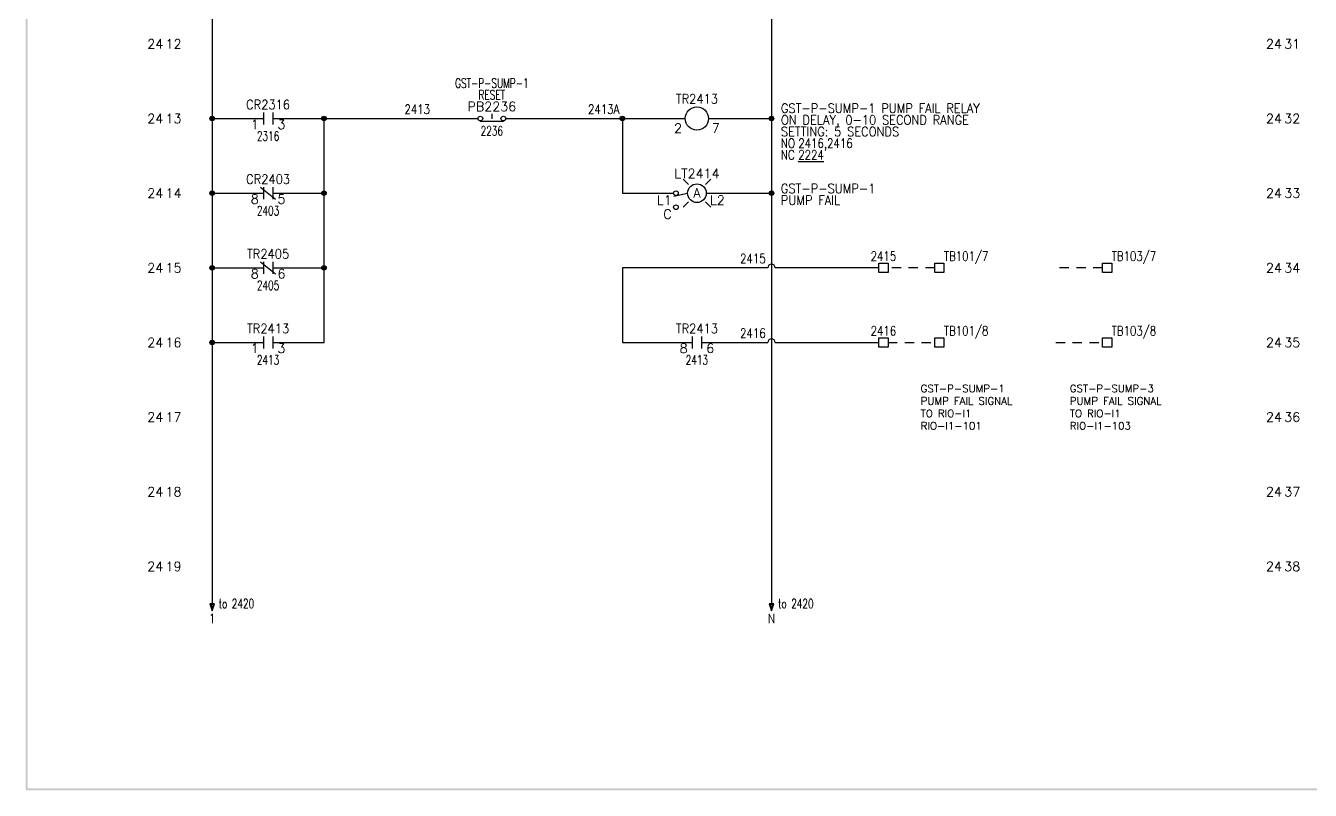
# Model space of a CAD drawing. Header units: inches. Extents: x 0 to 33.9, y 0 to 22.6.
# Drawn here: x 0 to 17.22, y 0 to 10.24 of the extents above; entities that cross this region are included whole.
import ezdxf
from ezdxf.enums import TextEntityAlignment as Align

# ---------------------------------------------------------------- set-up
doc = ezdxf.new("R2010")
doc.units = ezdxf.units.IN
doc.header["$MEASUREMENT"] = 0
doc.linetypes.add('HIDDEN2', pattern=[0.1875, 0.125, -0.0625])
for name, color, linetype in [('DESC', 150, 'Continuous'), ('DESCCHILD', 20, 'Continuous'), ('MISC', 7, 'Continuous'), ('SYMS', 7, 'Continuous'), ('TAGS', 150, 'Continuous'), ('TERMS', 123, 'Continuous'), ('WIRENO', 72, 'Continuous'), ('WIREREF', 52, 'Continuous'), ('WIRES', 7, 'Continuous'), ('XREF', 7, 'Continuous'), ('XREFCHILD', 134, 'Continuous')]:
    doc.layers.add(name, color=color, linetype=linetype)
doc.styles.get("Standard").update_dxf_attribs({"font": 'romans.shx'})
doc.styles.add('WD', font='romans.shx')

# ---------------------------------------------------------------- blocks, each defined once
blk = doc.blocks.new('S&L Title Block V2')
at = {"color": 2}
for points in [[(0, 0), (0.025, 0.025), (0, 22.587), (0.025, 22.562)], [(33.888, 0), (33.888, 0.025), (0, 0), (0.025, 0.025)]]:
    blk.add_trace(points, dxfattribs=at)
for tag, height, p in [('TITLE#1', 0.15, (31.11, 1.739)), ('TITLE#2', 0.1, (31.129, 1.58))]:
    blk.add_attdef(tag, text='', height=height).set_placement(p, align=Align.CENTER)
for tag, p, height in [('DRAWNBY', (28.968, 0.735), 0.1), ('SCALE', (30.644, 0.731), 0.1), ('CHKBY', (28.975, 0.429), 0.1), ('DATE', (30.653, 0.449), 0.1), ('SH#', (32.993, 0.197), 0.125)]:
    blk.add_attdef(tag, p, '', height=height)
blk.add_attdef('JOB#', text='', height=0.125).set_placement((32.83, 0.195), align=Align.RIGHT)
at = {"flags": 9}
blk.add_attdef('WD_TB', (0, 0), '', height=0.1, dxfattribs=at)
blk = doc.blocks.new('WDDOT')
for radius in [0.03, 0.0187, 0.00929]:
    blk.add_circle((0, 0), radius)
blk = doc.blocks.new('HCR21')
at = {"linetype": 'Continuous'}
for p, q in [((-0.062, 0.08), (-0.062, -0.08)), ((0.062, 0.08), (0.062, -0.08))]:
    blk.add_line(p, q, dxfattribs=at)
at = {"style": 'WD'}
for tag, width, p in [('INST', 0.7, (0, 0.451)), ('LOC', 0.7, (0, 0.281)), ('TAG2', 0.9, (0, 0.125)), ('DESC1', 0.7, (0, -0.449)), ('XREF', 0.7, (0, -0.297)), ('DESC2', 0.7, (0, -0.597)), ('DESC3', 0.7, (0, -0.744))]:
    blk.add_attdef(tag, text='', height=0.125, dxfattribs=dict(at, width=width)).set_placement(p, align=Align.CENTER)
for tag, p, height, flags in [('X4TERM01', (-0.062, 0), 0.0125, 1), ('X1TERM02', (0.062, 0), 0.0125, 1), ('FAMILY', (0.097, 0.053), 0.01, 9), ('CONTACT', (0.097, 0.036), 0.01, 1)]:
    blk.add_attdef(tag, p, '', height=height, dxfattribs=dict(at, flags=flags))
for tag, p in [('X2LINK', (0, 0.125)), ('X8LINK', (0, -0.125))]:
    blk.add_attdef(tag, p, '', height=0.01, dxfattribs=at)
at = {"linetype": 'Continuous', "style": 'WD', "flags": 8}
blk.add_attdef('TERM01', text='', height=0.125, dxfattribs=at).set_placement((-0.125, -0.016), align=Align.TOP_RIGHT)
blk.add_attdef('TERM02', text='', height=0.125, dxfattribs=at).set_placement((0.125, -0.016), align=Align.TOP_LEFT)
blk = doc.blocks.new('HLT1AP')
for p, q in [((-0.115, 0.115), (-0.186, 0.186)), ((0.115, 0.115), (0.186, 0.186)), ((-0.125, -0.003), (-0.31, -0.043)), ((-0.115, -0.115), (-0.186, -0.186)), ((0.115, -0.115), (0.186, -0.186))]:
    blk.add_line(p, q)
for centre, radius in [((-0.281, 0), 0.0312), ((0, 0), 0.125), ((-0.281, -0.188), 0.0312)]:
    blk.add_circle(centre, radius)
at = {"style": 'WD', "width": 0.7}
for tag, p in [('INST', (0.006, 0.528)), ('LOC', (0.006, 0.359))]:
    blk.add_attdef(tag, text='', height=0.125, dxfattribs=at).set_placement(p, align=Align.CENTER)
at = {"style": 'WD'}
for tag, p in [('TAG1', (0, 0.202)), ('COLOR', (0, -0.058))]:
    blk.add_attdef(tag, text='', height=0.125, dxfattribs=at).set_placement(p, align=Align.CENTER)
at = {"style": 'WD', "flags": 1}
for tag, p in [('X4TERM01', (-0.312, 0)), ('X1TERM02', (0.125, 0)), ('X4TERM03', (-0.312, -0.188))]:
    blk.add_attdef(tag, p, '', height=0.0125, dxfattribs=at)
at = {"linetype": 'Continuous', "style": 'WD', "flags": 9}
blk.add_attdef('ASSYCODE', text='', height=0.01, dxfattribs=at).set_placement((0.001, 0.1), align=Align.CENTER)
at = {"style": 'WD', "flags": 9}
blk.add_attdef('FAMILY', text='', height=0.01, dxfattribs=at).set_placement((-0.005, 0.161), align=Align.CENTER)
at = {"linetype": 'Continuous', "style": 'WD', "flags": 1}
for tag, p in [('MFG', (0, 0.121)), ('CAT', (0, 0.14))]:
    blk.add_attdef(tag, text='', height=0.01, dxfattribs=at).set_placement(p, align=Align.MIDDLE)
at = {"style": 'WD'}
for tag, p, width in [('DESC1', (1.125, 0), 0.9), ('WDTAGALT', (1.125, -0.312), 0.7)]:
    blk.add_attdef(tag, p, '', height=0.125, dxfattribs=dict(at, width=width))
at = {"linetype": 'Continuous', "style": 'WD', "flags": 8}
for tag, p in [('TERM01', (-0.338, -0.031)), ('TERM03', (-0.338, -0.219))]:
    blk.add_attdef(tag, text='', height=0.125, dxfattribs=at).set_placement(p, align=Align.TOP_RIGHT)
blk.add_attdef('TERM02', text='', height=0.125, dxfattribs=at).set_placement((0.175, -0.031), align=Align.TOP_LEFT)
at = {"style": 'WD', "width": 0.9}
blk.add_attdef('DESC2', text='', height=0.125, dxfattribs=at).set_placement((1.125, -0.031), align=Align.TOP_LEFT)
blk = doc.blocks.new('HT0W01')
for p, q in [((-0.062, 0.062), (0.062, 0.062)), ((-0.062, -0.062), (-0.062, 0.062)), ((0.062, 0.062), (0.062, -0.062)), ((0.062, -0.062), (-0.062, -0.062))]:
    blk.add_line(p, q)
at = {"style": 'WD'}
for tag, p, width in [('INST', (0.062, 0.42), 0.7), ('LOC', (0.062, 0.25), 0.7), ('DESC1', (0.05, -0.385), 0.8)]:
    blk.add_attdef(tag, p, '', height=0.125, dxfattribs=dict(at, width=width))
at = {"linetype": 'Continuous', "style": 'WD', "width": 0.8, "flags": 8}
blk.add_attdef('WIRENO', text='', height=0.125, dxfattribs=at).set_placement((0, 0.094), align=Align.CENTER)
at = {"style": 'WD', "flags": 1}
for tag, p, height in [('X4TERM01', (-0.062, 0), 0.0125), ('X4TERMDESC01', (-0.055, -0.023), 0.025), ('X2TERMDESC01', (-0.006, 0.029), 0.025), ('STRIPSEQ', (0, 0), 0.00125), ('X2TERM01', (0, 0.062), 0.0125), ('X1TERMDESC01', (0.039, 0.007), 0.025), ('X1TERM01', (0.062, 0), 0.0125), ('LINKTERM', (0, -0.002), 0.00125), ('X8TERM01', (0, -0.062), 0.0125), ('X8TERMDESC01', (0, -0.054), 0.025)]:
    blk.add_attdef(tag, p, '', height=height, dxfattribs=at)
at = {"linetype": 'Continuous', "style": 'WD'}
for tag, p, height, width, flags in [('TAGSTRIP', (0.05, -0.229), 0.125, 0.9, 8), ('CAT', (0.213, -0.406), 0.109, 0.8, 1), ('DESC2', (0.05, -0.541), 0.125, 0.8, 8), ('DESC3', (0.05, -0.698), 0.125, 0.8, 8)]:
    blk.add_attdef(tag, p, '', height=height, dxfattribs=dict(at, width=width, flags=flags))
at = {"linetype": 'Continuous', "style": 'WD', "width": 0.8, "flags": 1}
blk.add_attdef('MFG', text='', height=0.109, dxfattribs=at).set_placement((0.088, -0.406), align=Align.RIGHT)
at = {"style": 'WD', "width": 0.7, "flags": 1}
blk.add_attdef('ASSYCODE', (0.062, -0.281), '', height=0.01, dxfattribs=at)
blk = doc.blocks.new('HT1001')
for p, q in [((-0.062, 0.062), (0.062, 0.062)), ((-0.062, -0.062), (-0.062, 0.062)), ((0.062, 0.062), (0.062, -0.062)), ((0.062, -0.062), (-0.062, -0.062))]:
    blk.add_line(p, q)
at = {"style": 'WD'}
for tag, p, width in [('INST', (0.062, 0.42), 0.7), ('LOC', (0.062, 0.25), 0.7), ('DESC1', (0.05, -0.385), 0.8)]:
    blk.add_attdef(tag, p, '', height=0.125, dxfattribs=dict(at, width=width))
at = {"linetype": 'Continuous', "style": 'WD'}
for tag, p, height, width, flags in [('TERM01', (0.062, 0.094), 0.125, 0.8, 8), ('TAGSTRIP', (0.05, -0.229), 0.125, 0.9, 8), ('CAT', (0.213, -0.406), 0.109, 0.8, 1), ('DESC2', (0.05, -0.541), 0.125, 0.8, 8), ('DESC3', (0.05, -0.698), 0.125, 0.8, 8)]:
    blk.add_attdef(tag, p, '', height=height, dxfattribs=dict(at, width=width, flags=flags))
at = {"style": 'WD', "flags": 1}
for tag, p, height in [('X4TERM01', (-0.062, 0), 0.0125), ('X4TERMDESC01', (-0.055, -0.023), 0.025), ('X2TERMDESC01', (-0.006, 0.029), 0.025), ('STRIPSEQ', (0, 0), 0.00125), ('X2TERM01', (0, 0.062), 0.0125), ('X2PIN01', (0.033, 0.084), 0.0125), ('X1TERMDESC01', (0.039, 0.007), 0.025), ('X1TERM01', (0.062, 0), 0.0125), ('X1PIN01', (0.087, 0.016), 0.0125), ('X4PIN01', (-0.114, -0.038), 0.0125), ('LINKTERM', (0, -0.002), 0.00125), ('X8TERM01', (0, -0.062), 0.0125), ('X8TERMDESC01', (0, -0.054), 0.025), ('X8PIN01', (0.026, -0.096), 0.0125)]:
    blk.add_attdef(tag, p, '', height=height, dxfattribs=at)
at = {"linetype": 'Continuous', "style": 'WD', "width": 0.8, "flags": 1}
blk.add_attdef('MFG', text='', height=0.109, dxfattribs=at).set_placement((0.088, -0.406), align=Align.RIGHT)
at = {"style": 'WD', "width": 0.7, "flags": 1}
blk.add_attdef('ASSYCODE', (0.062, -0.281), '', height=0.01, dxfattribs=at)
blk = doc.blocks.new('HCR22')
at = {"linetype": 'Continuous'}
for p, q in [((-0.1, 0.08), (0.1, -0.08)), ((-0.062, 0.08), (-0.062, -0.08)), ((0.062, 0.08), (0.062, -0.08))]:
    blk.add_line(p, q, dxfattribs=at)
at = {"style": 'WD'}
for tag, width, p in [('INST', 0.7, (0, 0.451)), ('LOC', 0.7, (0, 0.281)), ('TAG2', 0.9, (0, 0.125)), ('DESC1', 0.7, (0, -0.449)), ('XREF', 0.7, (0, -0.297)), ('DESC2', 0.7, (0, -0.597)), ('DESC3', 0.7, (0, -0.744))]:
    blk.add_attdef(tag, text='', height=0.125, dxfattribs=dict(at, width=width)).set_placement(p, align=Align.CENTER)
for tag, p, height, flags in [('X4TERM01', (-0.062, 0), 0.0125, 1), ('X1TERM02', (0.062, 0), 0.0125, 1), ('FAMILY', (0.097, 0.036), 0.01, 9), ('CONTACT', (0.097, 0.02), 0.01, 1)]:
    blk.add_attdef(tag, p, '', height=height, dxfattribs=dict(at, flags=flags))
for tag, p in [('X2LINK', (0, 0.125)), ('X8LINK', (0, -0.125))]:
    blk.add_attdef(tag, p, '', height=0.01, dxfattribs=at)
at = {"linetype": 'Continuous', "style": 'WD', "flags": 8}
blk.add_attdef('TERM01', text='', height=0.125, dxfattribs=at).set_placement((-0.125, -0.016), align=Align.TOP_RIGHT)
blk.add_attdef('TERM02', text='', height=0.125, dxfattribs=at).set_placement((0.125, -0.016), align=Align.TOP_LEFT)
blk = doc.blocks.new('HCR1')
blk.add_circle((0, 0), 0.156)
at = {"style": 'WD'}
for tag, width, p in [('INST', 0.7, (0.006, 0.528)), ('LOC', 0.7, (0.006, 0.359)), ('TAG1', 0.9, (0, 0.202))]:
    blk.add_attdef(tag, text='', height=0.125, dxfattribs=dict(at, width=width)).set_placement(p, align=Align.CENTER)
at = {"style": 'WD', "flags": 9}
blk.add_attdef('FAMILY', text='', height=0.01, dxfattribs=at).set_placement((-0.005, 0.17), align=Align.CENTER)
at = {"style": 'WD'}
for tag, p, width in [('DESC1', (1.126, 0.076), 0.9), ('DESC2', (1.126, -0.081), 0.9), ('DESC3', (1.126, -0.237), 0.9), ('XREFNO', (1.359, -0.393), 0.8), ('XREFNC', (1.359, -0.549), 0.8)]:
    blk.add_attdef(tag, p, '', height=0.125, dxfattribs=dict(at, width=width))
at = {"style": 'WD', "flags": 1}
for tag, p in [('X4TERM01', (-0.156, 0)), ('X1TERM02', (0.156, 0))]:
    blk.add_attdef(tag, p, '', height=0.0125, dxfattribs=at)
at = {"linetype": 'Continuous', "style": 'WD', "flags": 9}
blk.add_attdef('ASSYCODE', text='', height=0.01, dxfattribs=at).set_placement((0, 0.125), align=Align.CENTER)
at = {"linetype": 'Continuous', "style": 'WD', "flags": 1}
for tag, p in [('MFG', (0, 0.14)), ('CAT', (0, 0.159))]:
    blk.add_attdef(tag, text='', height=0.01, dxfattribs=at).set_placement(p, align=Align.MIDDLE)
at = {"linetype": 'Continuous', "style": 'WD'}
blk.add_attdef('TERM01', text='', height=0.125, dxfattribs=at).set_placement((-0.2, -0.066), align=Align.TOP_RIGHT)
blk.add_attdef('TERM02', text='', height=0.125, dxfattribs=at).set_placement((0.2, -0.066), align=Align.TOP_LEFT)
at = {"style": 'WD', "width": 0.8, "flags": 8}
for tag, p in [('NO', (1.126, -0.393)), ('NC', (1.126, -0.549))]:
    blk.add_attdef(tag, p, '', height=0.125, dxfattribs=at)
blk = doc.blocks.new('HPB22')
for p, q in [((0, 0.062), (0, -0.005)), ((-0.156, -0.034), (0.156, -0.034))]:
    blk.add_line(p, q)
for centre in [(-0.155, 0), (0.155, 0)]:
    blk.add_circle(centre, 0.0322)
at = {"style": 'WD', "width": 0.7}
for tag, p in [('INST', (0, 0.738)), ('LOC', (0, 0.568)), ('DESC1', (0, 0.412)), ('DESC2', (0, 0.255)), ('XREF', (0, -0.227))]:
    blk.add_attdef(tag, text='', height=0.125, dxfattribs=at).set_placement(p, align=Align.CENTER)
at = {"style": 'WD'}
blk.add_attdef('TAG2', text='', height=0.125, dxfattribs=at).set_placement((0, 0.099), align=Align.CENTER)
for tag, p, height, flags in [('X4TERM01', (-0.188, 0), 0.0125, 1), ('FAMILY', (0.054, 0.058), 0.01, 9), ('CONTACT', (0.054, 0.042), 0.01, 9), ('X1TERM02', (0.188, 0), 0.0125, 1)]:
    blk.add_attdef(tag, p, '', height=height, dxfattribs=dict(at, flags=flags))
for tag, p in [('X2LINK', (0, 0.125)), ('X8LINK', (0, -0.094))]:
    blk.add_attdef(tag, p, '', height=0.01, dxfattribs=at)
at = {"linetype": 'Continuous', "style": 'WD', "flags": 8}
blk.add_attdef('TERM01', text='', height=0.125, dxfattribs=at).set_placement((-0.25, -0.031), align=Align.TOP_RIGHT)
blk.add_attdef('TERM02', text='', height=0.125, dxfattribs=at).set_placement((0.25, -0.031), align=Align.TOP_LEFT)
blk = doc.blocks.new('HA1S4')
for points in [[(0, 0), (-0.031, 0), (0, -0.094), (0.031, 0), (0, 0)], [(0.016, -0.011), (-0.016, -0.011), (0, -0.058), (0.016, -0.011)]]:
    blk.add_lwpolyline(points)
at = {"style": 'WD', "width": 0.7}
for tag, p in [('DESC1', (0.088, 0.113)), ('XREF', (0.088, -0.062))]:
    blk.add_attdef(tag, p, '', height=0.125, dxfattribs=at)
at = {"style": 'WD', "flags": 1}
for tag, p in [('X2TERM01', (0, 0)), ('SIGCODE', (0.035, -0.083))]:
    blk.add_attdef(tag, p, '', height=0.01, dxfattribs=at)
at = {"style": 'WD', "width": 0.8, "flags": 8}
blk.add_attdef('WIRENO', text='', height=0.125, dxfattribs=at).set_placement((0, -0.259), align=Align.CENTER)
blk = doc.blocks.new('WD_WNH')
at = {"linetype": 'Continuous', "style": 'WD', "width": 0.8}
blk.add_attdef('WIRENO', text='', height=0.125, dxfattribs=at).set_placement((0, 0.062), align=Align.CENTER)
at = {"style": 'WD', "flags": 1}
for tag, p in [('W01USER', (0, 0.078)), ('W02USER', (0, 0.07)), ('W03USER', (0, 0.062)), ('W04USER', (0, 0.055)), ('W05USER', (0, 0.047)), ('W06USER', (0, 0.039)), ('W07USER', (0, 0.031)), ('W08USER', (0, 0.023)), ('W09USER', (0, 0.016)), ('W10USER', (0, 0.008))]:
    blk.add_attdef(tag, text='', height=0.005, dxfattribs=at).set_placement(p, align=Align.CENTER)

msp = doc.modelspace()

# ---------------------------------------------------------------- linework, layer by layer
at = {"layer": 'WIRES'}
for p, q in [((2.5, 21.5), (2.5, 2.5)), ((10, 21.5), (10, 2.5)), ((2.5, 9), (3.187, 9)), ((3.312, 9), (6.062, 9)), ((4, 8), (4, 9)), ((6.438, 9), (8.844, 9)), ((8, 9), (8, 8)), ((9.156, 9), (10, 9)), ((2.5, 8), (3.187, 8)), ((3.312, 8), (4, 8)), ((4, 7), (4, 8)), ((8, 8), (8.687, 8)), ((9.125, 8), (10, 8)), ((2.5, 7), (3.187, 7)), ((3.312, 7), (4, 7)), ((4, 6), (4, 7)), ((9.95, 7), (8, 7)), ((8, 7), (8, 6)), ((11.438, 7), (10.05, 7)), ((2.5, 6), (3.187, 6)), ((3.312, 6), (4, 6)), ((4, 6), (4, 6)), ((8, 6), (8.937, 6)), ((9.062, 6), (9.95, 6)), ((10.05, 6), (11.438, 6))]:
    msp.add_line(p, q, dxfattribs=at)
at = {"layer": 'WIRES', "linetype": 'HIDDEN2'}
for p, q in [((12.188, 7), (11.562, 7)), ((14.438, 7), (13.812, 7)), ((11.562, 6), (12.188, 6)), ((13.812, 6), (14.438, 6))]:
    msp.add_line(p, q, dxfattribs=at)
at = {"layer": 'WIRES'}
for centre in [(10, 7), (10, 6)]:
    msp.add_arc(centre, 0.05, 0, 180, dxfattribs=at)

# ---------------------------------------------------------------- block references
msp.add_blockref('S&L Title Block V2', (0, 0))
at = {"layer": 'SYMS'}
ref = msp.add_blockref('HPB22', (6.25, 9), dxfattribs=at)
ref.add_attrib('XREF', '2236', dxfattribs={"layer": 'XREFCHILD', "height": 0.125, "style": 'WD', "width": 0.7}).set_placement((6.25, 8.773), align=Align.CENTER)
ref.add_attrib('DESC2', 'RESET', dxfattribs={"layer": 'DESCCHILD', "height": 0.125, "style": 'WD', "width": 0.7}).set_placement((6.25, 9.255), align=Align.CENTER)
ref.add_attrib('DESC1', 'GST-P-SUMP-1', dxfattribs={"layer": 'DESCCHILD', "height": 0.125, "style": 'WD', "width": 0.7}).set_placement((6.25, 9.412), align=Align.CENTER)
ref.add_attrib('TAG2', 'PB2236', dxfattribs={"layer": 'TAGS', "height": 0.125, "style": 'WD'}).set_placement((6.25, 9.099), align=Align.CENTER)
ref = msp.add_blockref('HCR1', (9, 9), dxfattribs=at)
ref.add_attrib('DESC3', 'SETTING: 5 SECONDS', (10.126, 8.763), dxfattribs={"layer": 'DESC', "height": 0.125, "style": 'WD', "width": 0.9})
ref.add_attrib('NC', 'NC', (10.126, 8.451), dxfattribs={"layer": 'MISC', "height": 0.125, "style": 'WD', "width": 0.8, "flags": 8})
ref.add_attrib('NO', 'NO', (10.126, 8.607), dxfattribs={"layer": 'MISC', "height": 0.125, "style": 'WD', "width": 0.8, "flags": 8})
ref.add_attrib('TERM02', '7', dxfattribs={"layer": 'TERMS', "linetype": 'Continuous', "height": 0.125, "style": 'WD'}).set_placement((9.2, 8.934), align=Align.TOP_LEFT)
ref.add_attrib('TERM01', '2', dxfattribs={"layer": 'TERMS', "linetype": 'Continuous', "height": 0.125, "style": 'WD'}).set_placement((8.8, 8.934), align=Align.TOP_RIGHT)
ref.add_attrib('XREFNC', '%%u2224%%u', (10.359, 8.451), dxfattribs={"layer": 'XREF', "height": 0.125, "style": 'WD', "width": 0.8})
ref.add_attrib('XREFNO', '2416,2416', (10.359, 8.607), dxfattribs={"layer": 'XREF', "height": 0.125, "style": 'WD', "width": 0.8})
ref.add_attrib('DESC2', 'ON DELAY, 0-10 SECOND RANGE', (10.126, 8.919), dxfattribs={"layer": 'DESC', "height": 0.125, "style": 'WD', "width": 0.9})
ref.add_attrib('DESC1', 'GST-P-SUMP-1 PUMP FAIL RELAY', (10.126, 9.076), dxfattribs={"layer": 'DESC', "height": 0.125, "style": 'WD', "width": 0.9})
ref.add_attrib('TAG1', 'TR2413', dxfattribs={"layer": 'TAGS', "height": 0.125, "style": 'WD', "width": 0.9}).set_placement((9, 9.202), align=Align.CENTER)
ref = msp.add_blockref('HCR21', (3.25, 9), dxfattribs=at)
ref.add_attrib('TERM02', '3', dxfattribs={"layer": 'TERMS', "linetype": 'Continuous', "height": 0.125, "style": 'WD', "flags": 8}).set_placement((3.375, 8.984), align=Align.TOP_LEFT)
ref.add_attrib('TERM01', '1', dxfattribs={"layer": 'TERMS', "linetype": 'Continuous', "height": 0.125, "style": 'WD', "flags": 8}).set_placement((3.125, 8.984), align=Align.TOP_RIGHT)
ref.add_attrib('XREF', '2316', dxfattribs={"layer": 'XREFCHILD', "height": 0.125, "style": 'WD', "width": 0.7}).set_placement((3.25, 8.703), align=Align.CENTER)
ref.add_attrib('TAG2', 'CR2316', dxfattribs={"layer": 'TAGS', "height": 0.125, "style": 'WD', "width": 0.9}).set_placement((3.25, 9.125), align=Align.CENTER)
for p in [(2.5, 9), (4, 9), (8, 9), (10, 9), (2.5, 8), (4, 8), (10, 8), (2.5, 7), (4, 7), (2.5, 6)]:
    msp.add_blockref('WDDOT', p, dxfattribs=at)
ref = msp.add_blockref('HLT1AP', (9, 8), dxfattribs=at)
ref.add_attrib('TERM03', 'C', dxfattribs={"layer": 'TERMS', "linetype": 'Continuous', "height": 0.125, "style": 'WD', "flags": 8}).set_placement((8.662, 7.781), align=Align.TOP_RIGHT)
ref.add_attrib('DESC2', 'PUMP FAIL', dxfattribs={"layer": 'DESC', "height": 0.125, "style": 'WD', "width": 0.9}).set_placement((10.125, 7.969), align=Align.TOP_LEFT)
ref.add_attrib('DESC1', 'GST-P-SUMP-1', (10.125, 8), dxfattribs={"layer": 'DESC', "height": 0.125, "style": 'WD', "width": 0.9})
ref.add_attrib('TERM02', 'L2', dxfattribs={"layer": 'TERMS', "linetype": 'Continuous', "height": 0.125, "style": 'WD', "flags": 8}).set_placement((9.175, 7.969), align=Align.TOP_LEFT)
ref.add_attrib('TERM01', 'L1', dxfattribs={"layer": 'TERMS', "linetype": 'Continuous', "height": 0.125, "style": 'WD', "flags": 8}).set_placement((8.662, 7.969), align=Align.TOP_RIGHT)
ref.add_attrib('TAG1', 'LT2414', dxfattribs={"layer": 'TAGS', "height": 0.125, "style": 'WD'}).set_placement((9, 8.202), align=Align.CENTER)
ref.add_attrib('COLOR', 'A', dxfattribs={"layer": 'MISC', "height": 0.125, "style": 'WD'}).set_placement((9, 7.942), align=Align.CENTER)
ref = msp.add_blockref('HCR22', (3.25, 8), dxfattribs=at)
ref.add_attrib('XREF', '2403', dxfattribs={"layer": 'XREFCHILD', "height": 0.125, "style": 'WD', "width": 0.7}).set_placement((3.25, 7.703), align=Align.CENTER)
ref.add_attrib('TERM02', '5', dxfattribs={"layer": 'TERMS', "linetype": 'Continuous', "height": 0.125, "style": 'WD', "flags": 8}).set_placement((3.375, 7.984), align=Align.TOP_LEFT)
ref.add_attrib('TERM01', '8', dxfattribs={"layer": 'TERMS', "linetype": 'Continuous', "height": 0.125, "style": 'WD', "flags": 8}).set_placement((3.125, 7.984), align=Align.TOP_RIGHT)
ref.add_attrib('TAG2', 'CR2403', dxfattribs={"layer": 'TAGS', "height": 0.125, "style": 'WD', "width": 0.9}).set_placement((3.25, 8.125), align=Align.CENTER)
ref = msp.add_blockref('HCR22', (3.25, 7), dxfattribs=at)
ref.add_attrib('XREF', '2405', dxfattribs={"layer": 'XREFCHILD', "height": 0.125, "style": 'WD', "width": 0.7}).set_placement((3.25, 6.703), align=Align.CENTER)
ref.add_attrib('TERM02', '6', dxfattribs={"layer": 'TERMS', "linetype": 'Continuous', "height": 0.125, "style": 'WD', "flags": 8}).set_placement((3.375, 6.984), align=Align.TOP_LEFT)
ref.add_attrib('TERM01', '8', dxfattribs={"layer": 'TERMS', "linetype": 'Continuous', "height": 0.125, "style": 'WD', "flags": 8}).set_placement((3.125, 6.984), align=Align.TOP_RIGHT)
ref.add_attrib('TAG2', 'TR2405', dxfattribs={"layer": 'TAGS', "height": 0.125, "style": 'WD', "width": 0.9}).set_placement((3.25, 7.125), align=Align.CENTER)
ref = msp.add_blockref('HT1001', (12.25, 7), dxfattribs=at)
ref.add_attrib('TERM01', 'TB101/7', (12.312, 7.094), dxfattribs={"layer": 'TERMS', "linetype": 'Continuous', "height": 0.125, "style": 'WD', "width": 0.8, "flags": 8})
ref = msp.add_blockref('HT1001', (14.5, 7), dxfattribs=at)
ref.add_attrib('TERM01', 'TB103/7', (14.562, 7.094), dxfattribs={"layer": 'TERMS', "linetype": 'Continuous', "height": 0.125, "style": 'WD', "width": 0.8, "flags": 8})
ref = msp.add_blockref('HT0W01', (11.5, 7), dxfattribs=at)
ref.add_attrib('WIRENO', '2415', dxfattribs={"layer": 'WIREREF', "linetype": 'Continuous', "height": 0.125, "style": 'WD', "width": 0.8, "flags": 8}).set_placement((11.5, 7.094), align=Align.CENTER)
ref = msp.add_blockref('HCR21', (3.25, 6), dxfattribs=at)
ref.add_attrib('TERM02', '3', dxfattribs={"layer": 'TERMS', "linetype": 'Continuous', "height": 0.125, "style": 'WD', "flags": 8}).set_placement((3.375, 5.984), align=Align.TOP_LEFT)
ref.add_attrib('TERM01', '1', dxfattribs={"layer": 'TERMS', "linetype": 'Continuous', "height": 0.125, "style": 'WD', "flags": 8}).set_placement((3.125, 5.984), align=Align.TOP_RIGHT)
ref.add_attrib('XREF', '2413', dxfattribs={"layer": 'XREFCHILD', "height": 0.125, "style": 'WD', "width": 0.7}).set_placement((3.25, 5.703), align=Align.CENTER)
ref.add_attrib('TAG2', 'TR2413', dxfattribs={"layer": 'TAGS', "height": 0.125, "style": 'WD', "width": 0.9}).set_placement((3.25, 6.125), align=Align.CENTER)
ref = msp.add_blockref('HCR21', (9, 6), dxfattribs=at)
ref.add_attrib('TERM02', '6', dxfattribs={"layer": 'TERMS', "linetype": 'Continuous', "height": 0.125, "style": 'WD', "flags": 8}).set_placement((9.125, 5.984), align=Align.TOP_LEFT)
ref.add_attrib('TERM01', '8', dxfattribs={"layer": 'TERMS', "linetype": 'Continuous', "height": 0.125, "style": 'WD', "flags": 8}).set_placement((8.875, 5.984), align=Align.TOP_RIGHT)
ref.add_attrib('XREF', '2413', dxfattribs={"layer": 'XREFCHILD', "height": 0.125, "style": 'WD', "width": 0.7}).set_placement((9, 5.703), align=Align.CENTER)
ref.add_attrib('TAG2', 'TR2413', dxfattribs={"layer": 'TAGS', "height": 0.125, "style": 'WD', "width": 0.9}).set_placement((9, 6.125), align=Align.CENTER)
ref = msp.add_blockref('HT0W01', (11.5, 6), dxfattribs=at)
ref.add_attrib('WIRENO', '2416', dxfattribs={"layer": 'WIREREF', "linetype": 'Continuous', "height": 0.125, "style": 'WD', "width": 0.8, "flags": 8}).set_placement((11.5, 6.094), align=Align.CENTER)
ref = msp.add_blockref('HT1001', (12.25, 6), dxfattribs=at)
ref.add_attrib('TERM01', 'TB101/8', (12.312, 6.094), dxfattribs={"layer": 'TERMS', "linetype": 'Continuous', "height": 0.125, "style": 'WD', "width": 0.8, "flags": 8})
ref = msp.add_blockref('HT1001', (14.5, 6), dxfattribs=at)
ref.add_attrib('TERM01', 'TB103/8', (14.562, 6.094), dxfattribs={"layer": 'TERMS', "linetype": 'Continuous', "height": 0.125, "style": 'WD', "width": 0.8, "flags": 8})
ref = msp.add_blockref('HA1S4', (2.5, 2.5), dxfattribs=at)
ref.add_attrib('WIRENO', '1', dxfattribs={"layer": 'WIREREF', "height": 0.125, "style": 'WD', "width": 0.8, "flags": 8}).set_placement((2.5, 2.241), align=Align.CENTER)
ref.add_attrib('XREF', 'to 2420', (2.587, 2.438), dxfattribs={"layer": 'XREF', "height": 0.125, "style": 'WD', "width": 0.7})
ref = msp.add_blockref('HA1S4', (10, 2.5), dxfattribs=at)
ref.add_attrib('WIRENO', 'N', dxfattribs={"layer": 'WIREREF', "height": 0.125, "style": 'WD', "width": 0.8, "flags": 8}).set_placement((10, 2.241), align=Align.CENTER)
ref.add_attrib('XREF', 'to 2420', (10.088, 2.438), dxfattribs={"layer": 'XREF', "height": 0.125, "style": 'WD', "width": 0.7})
at = {"layer": 'WIRENO'}
ref = msp.add_blockref('WD_WNH', (5.25, 9), dxfattribs=at)
ref.add_attrib('WIRENO', '2413', dxfattribs={"linetype": 'Continuous', "height": 0.125, "style": 'WD', "width": 0.8}).set_placement((5.25, 9.062), align=Align.CENTER)
ref = msp.add_blockref('WD_WNH', (7.75, 9), dxfattribs=at)
ref.add_attrib('WIRENO', '2413A', dxfattribs={"linetype": 'Continuous', "height": 0.125, "style": 'WD', "width": 0.8}).set_placement((7.75, 9.062), align=Align.CENTER)
ref = msp.add_blockref('WD_WNH', (9.75, 7), dxfattribs=at)
ref.add_attrib('WIRENO', '2415', dxfattribs={"linetype": 'Continuous', "height": 0.125, "style": 'WD', "width": 0.8}).set_placement((9.75, 7.063), align=Align.CENTER)
ref = msp.add_blockref('WD_WNH', (9.75, 6), dxfattribs=at)
ref.add_attrib('WIRENO', '2416', dxfattribs={"linetype": 'Continuous', "height": 0.125, "style": 'WD', "width": 0.8}).set_placement((9.75, 6.062), align=Align.CENTER)

# ---------------------------------------------------------------- texts
at = {"style": 'WD'}
for p in [(1.844, 10), (16.844, 10), (1.844, 9), (16.844, 9), (1.844, 8), (16.844, 8), (1.844, 7), (16.844, 7), (1.844, 6), (16.844, 6), (1.844, 5), (16.844, 5), (1.844, 4), (16.844, 4), (1.844, 3), (16.844, 3)]:
    msp.add_text('24', height=0.125, dxfattribs=at).set_placement(p, align=Align.MIDDLE_RIGHT)
for s, p in [('12', (1.875, 10)), ('31', (16.875, 10)), ('13', (1.875, 9)), ('32', (16.875, 9)), ('14', (1.875, 8)), ('33', (16.875, 8)), ('15', (1.875, 7)), ('34', (16.875, 7)), ('16', (1.875, 6)), ('35', (16.875, 6)), ('17', (1.875, 5)), ('36', (16.875, 5)), ('18', (1.875, 4)), ('37', (16.875, 4)), ('19', (1.875, 3)), ('38', (16.875, 3))]:
    msp.add_text(s, height=0.125, dxfattribs=at).set_placement(p, align=Align.MIDDLE_LEFT)
at = {"linetype": 'HIDDEN2', "char_height": 0.1, "attachment_point": 1}
for s, insert in [('GST-P-SUMP-1\\PPUMP FAIL SIGNAL\\PTO RIO-I1\\PRIO-I1-101', (12, 5.433)), ('GST-P-SUMP-3\\PPUMP FAIL SIGNAL\\PTO RIO-I1\\PRIO-I1-103', (14, 5.433))]:
    msp.add_mtext_dynamic_manual_height_columns(s, width=1.93089, gutter_width=0.5, heights=[0], dxfattribs=dict(at, insert=insert))

doc.saveas('drawing.dxf')
